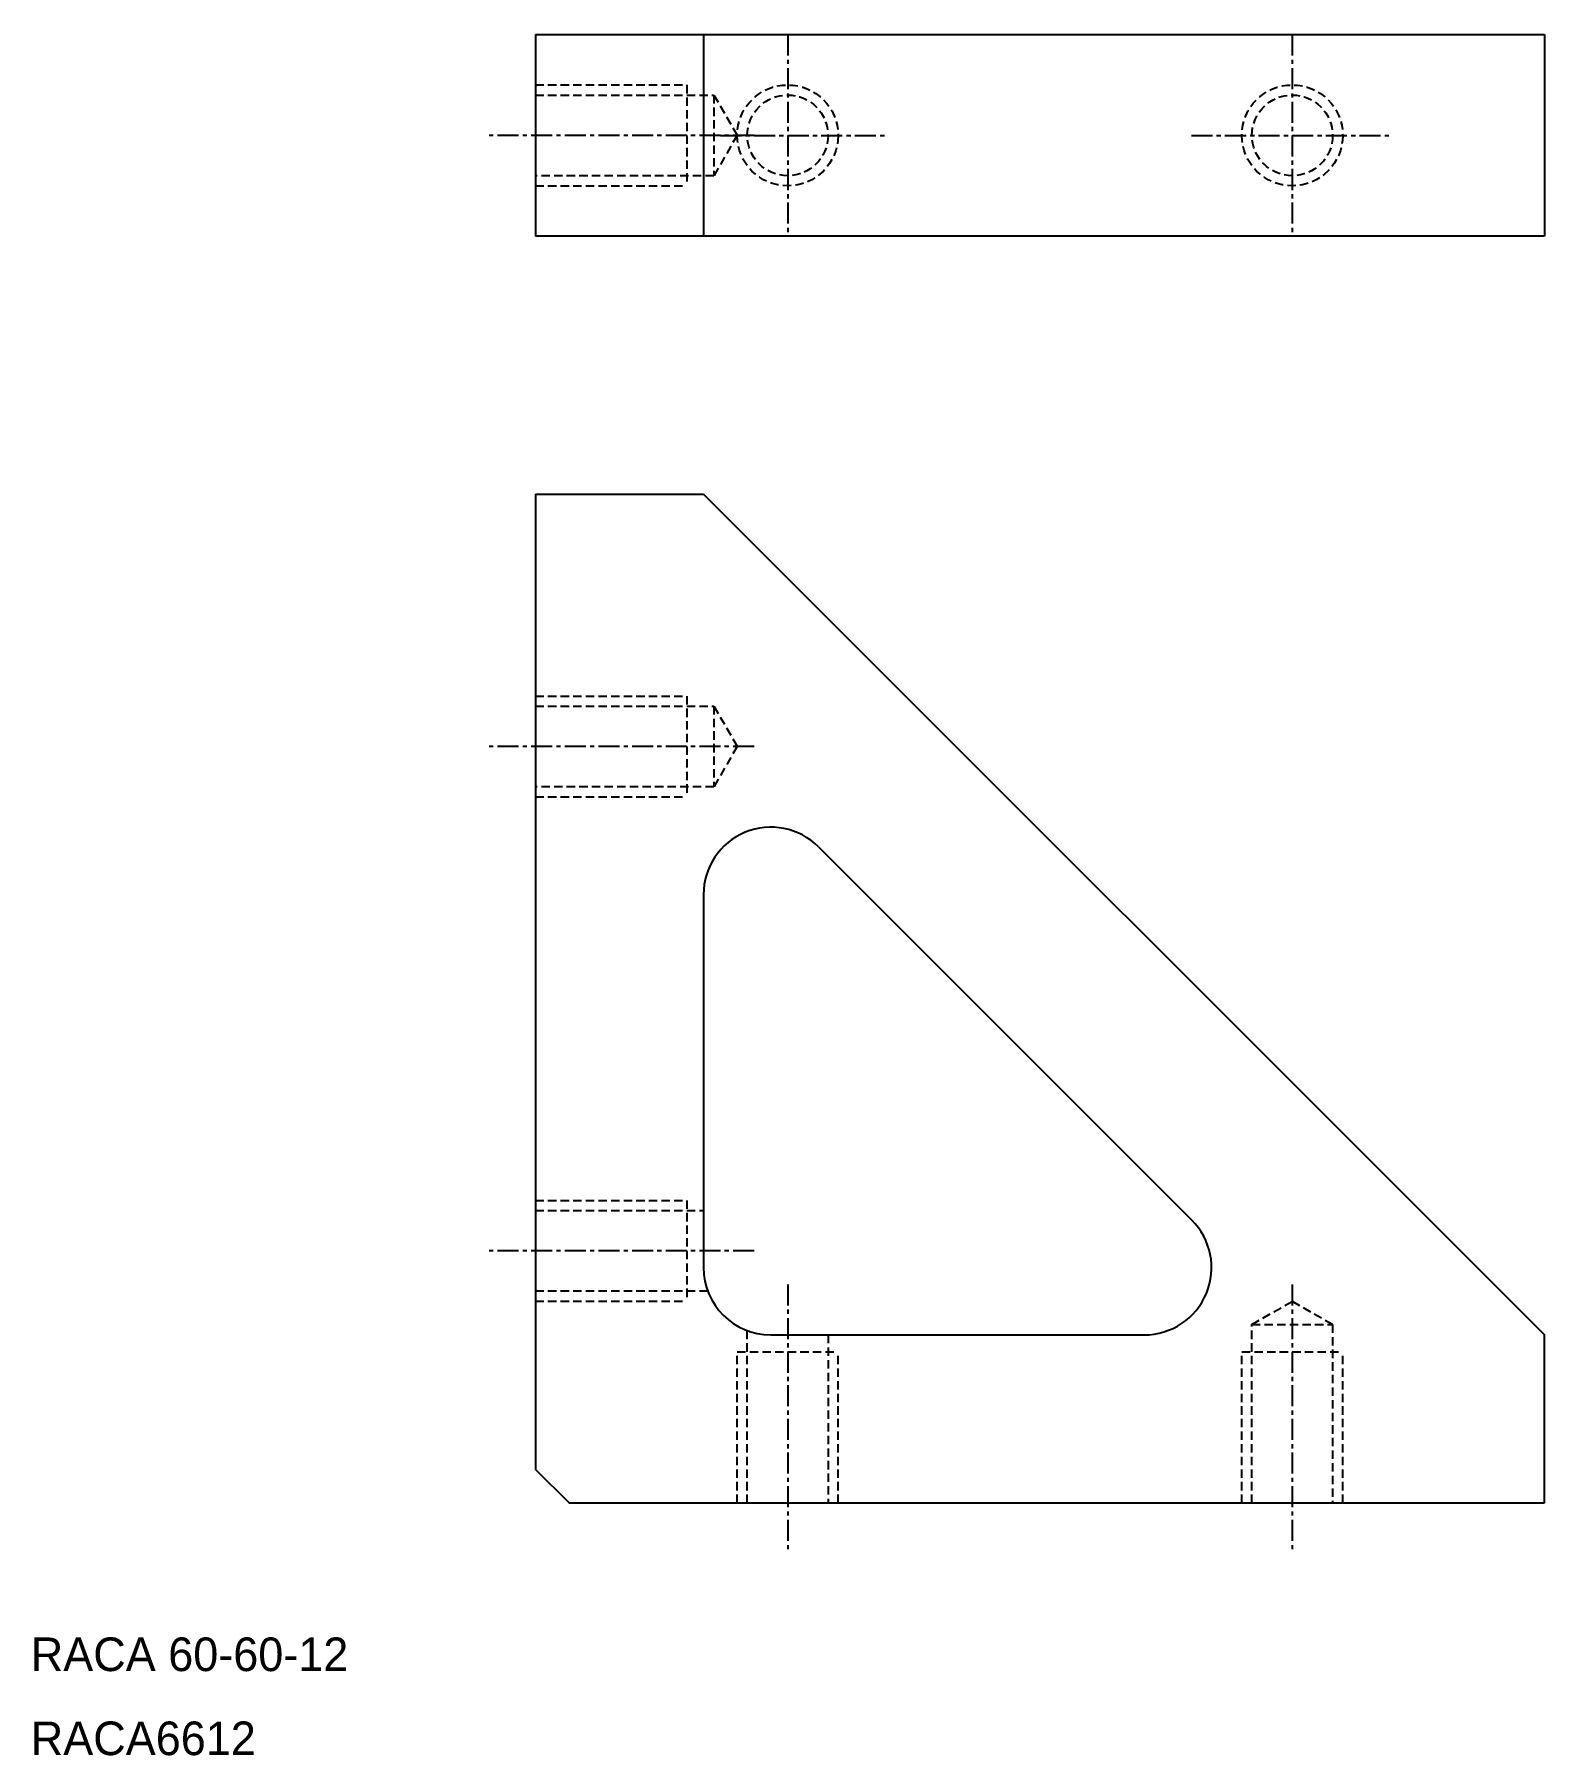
# Model space of a CAD drawing. Extents: x 8392 to 8482, y 32 to 134.
import ezdxf

# ---------------------------------------------------------------- set-up
doc = ezdxf.new("R2010")
doc.units = 0
doc.linetypes.add('CENTER', pattern=[2, 1.25, -0.25, 0.25, -0.25])
doc.linetypes.add('DASHED', pattern=[0.75, 0.5, -0.25])
doc.layers.get('0').update_dxf_attribs({"linetype": 'CONTINUOUS'})
doc.layers.add('CENTER', color=1, linetype='CENTER')

msp = doc.modelspace()

# ---------------------------------------------------------------- linework, layer by layer
at = {"color": 7, "linetype": 'CONTINUOUS'}
for p, q in [((8421.93, 134.12), (8421.93, 122.12)), ((8421.93, 134.12), (8481.93, 134.12)), ((8431.93, 134.12), (8431.93, 122.12)), ((8481.93, 134.12), (8481.93, 122.12)), ((8481.93, 122.12), (8421.93, 122.12)), ((8421.93, 106.77), (8431.93, 106.77)), ((8421.93, 106.77), (8421.93, 48.77)), ((8431.93, 106.77), (8481.93, 56.77)), ((8438.76, 85.8), (8460.96, 63.6)), ((8431.93, 82.97), (8431.93, 60.77)), ((8435.93, 56.77), (8458.13, 56.77)), ((8481.93, 46.77), (8481.93, 56.77)), ((8421.93, 48.77), (8423.93, 46.77)), ((8423.93, 46.77), (8481.93, 46.77))]:
    msp.add_line(p, q, dxfattribs=at)
at = {"color": 3, "linetype": 'DASHED'}
for p, q in [((8421.93, 131.12), (8430.93, 131.12)), ((8430.93, 131.12), (8430.93, 125.12)), ((8421.93, 130.52), (8432.54, 130.52)), ((8432.54, 130.52), (8432.54, 125.72)), ((8432.54, 130.52), (8433.93, 128.12)), ((8433.93, 128.12), (8432.54, 125.72)), ((8432.54, 125.72), (8421.93, 125.72)), ((8421.93, 125.12), (8430.93, 125.12)), ((8421.93, 94.77), (8430.93, 94.77)), ((8430.93, 94.77), (8430.93, 88.77)), ((8421.93, 94.17), (8432.54, 94.17)), ((8432.54, 94.17), (8432.54, 89.37)), ((8432.54, 94.17), (8433.93, 91.77)), ((8433.93, 91.77), (8432.54, 89.37)), ((8432.54, 89.37), (8421.93, 89.37)), ((8421.93, 88.77), (8430.93, 88.77)), ((8421.93, 64.77), (8430.93, 64.77)), ((8430.93, 64.77), (8430.93, 58.77)), ((8421.93, 64.17), (8431.93, 64.17)), ((8432.18, 59.37), (8421.93, 59.37)), ((8421.93, 58.77), (8430.93, 58.77)), ((8464.53, 57.39), (8466.93, 58.77)), ((8466.93, 58.77), (8469.33, 57.39)), ((8464.53, 46.77), (8464.53, 57.39)), ((8464.53, 57.39), (8469.33, 57.39)), ((8469.33, 57.39), (8469.33, 46.77)), ((8434.53, 46.77), (8434.53, 57.03)), ((8439.33, 56.77), (8439.33, 46.77)), ((8433.93, 46.77), (8433.93, 55.77)), ((8433.93, 55.77), (8439.93, 55.77)), ((8439.93, 46.77), (8439.93, 55.77)), ((8463.93, 46.77), (8463.93, 55.77)), ((8463.93, 55.77), (8469.93, 55.77)), ((8469.93, 46.77), (8469.93, 55.77))]:
    msp.add_line(p, q, dxfattribs=at)
for centre, radius in [((8436.93, 128.12), 3), ((8466.93, 128.12), 3), ((8436.93, 128.12), 2.4), ((8466.93, 128.12), 2.4)]:
    msp.add_circle(centre, radius, dxfattribs=at)
at = {"color": 7, "linetype": 'CONTINUOUS'}
for centre, start, end in [((8435.93, 82.97), 45, 180), ((8458.13, 60.77), 270, 45), ((8435.93, 60.77), 180, 270)]:
    msp.add_arc(centre, 4, start, end, dxfattribs=at)
at = {"layer": 'CENTER', "color": 1, "linetype": 'CENTER'}
for p, q in [((8436.93, 134.12), (8436.93, 122.12)), ((8466.93, 134.12), (8466.93, 122.12)), ((8434.93, 128.12), (8418.93, 128.12)), ((8432.93, 128.12), (8442.93, 128.12)), ((8460.93, 128.12), (8472.93, 128.12)), ((8434.93, 91.77), (8418.93, 91.77)), ((8434.93, 61.77), (8418.93, 61.77)), ((8436.93, 59.77), (8436.93, 43.77)), ((8466.93, 59.77), (8466.93, 43.77))]:
    msp.add_line(p, q, dxfattribs=at)

# ---------------------------------------------------------------- texts
at = {"color": 7, "linetype": 'CONTINUOUS'}
for s, p in [('RACA 60-60-12', (8391.93, 36.77)), ('RACA6612', (8391.93, 31.77))]:
    msp.add_text(s, height=2, dxfattribs=at).set_placement(p)

doc.saveas('drawing.dxf')
